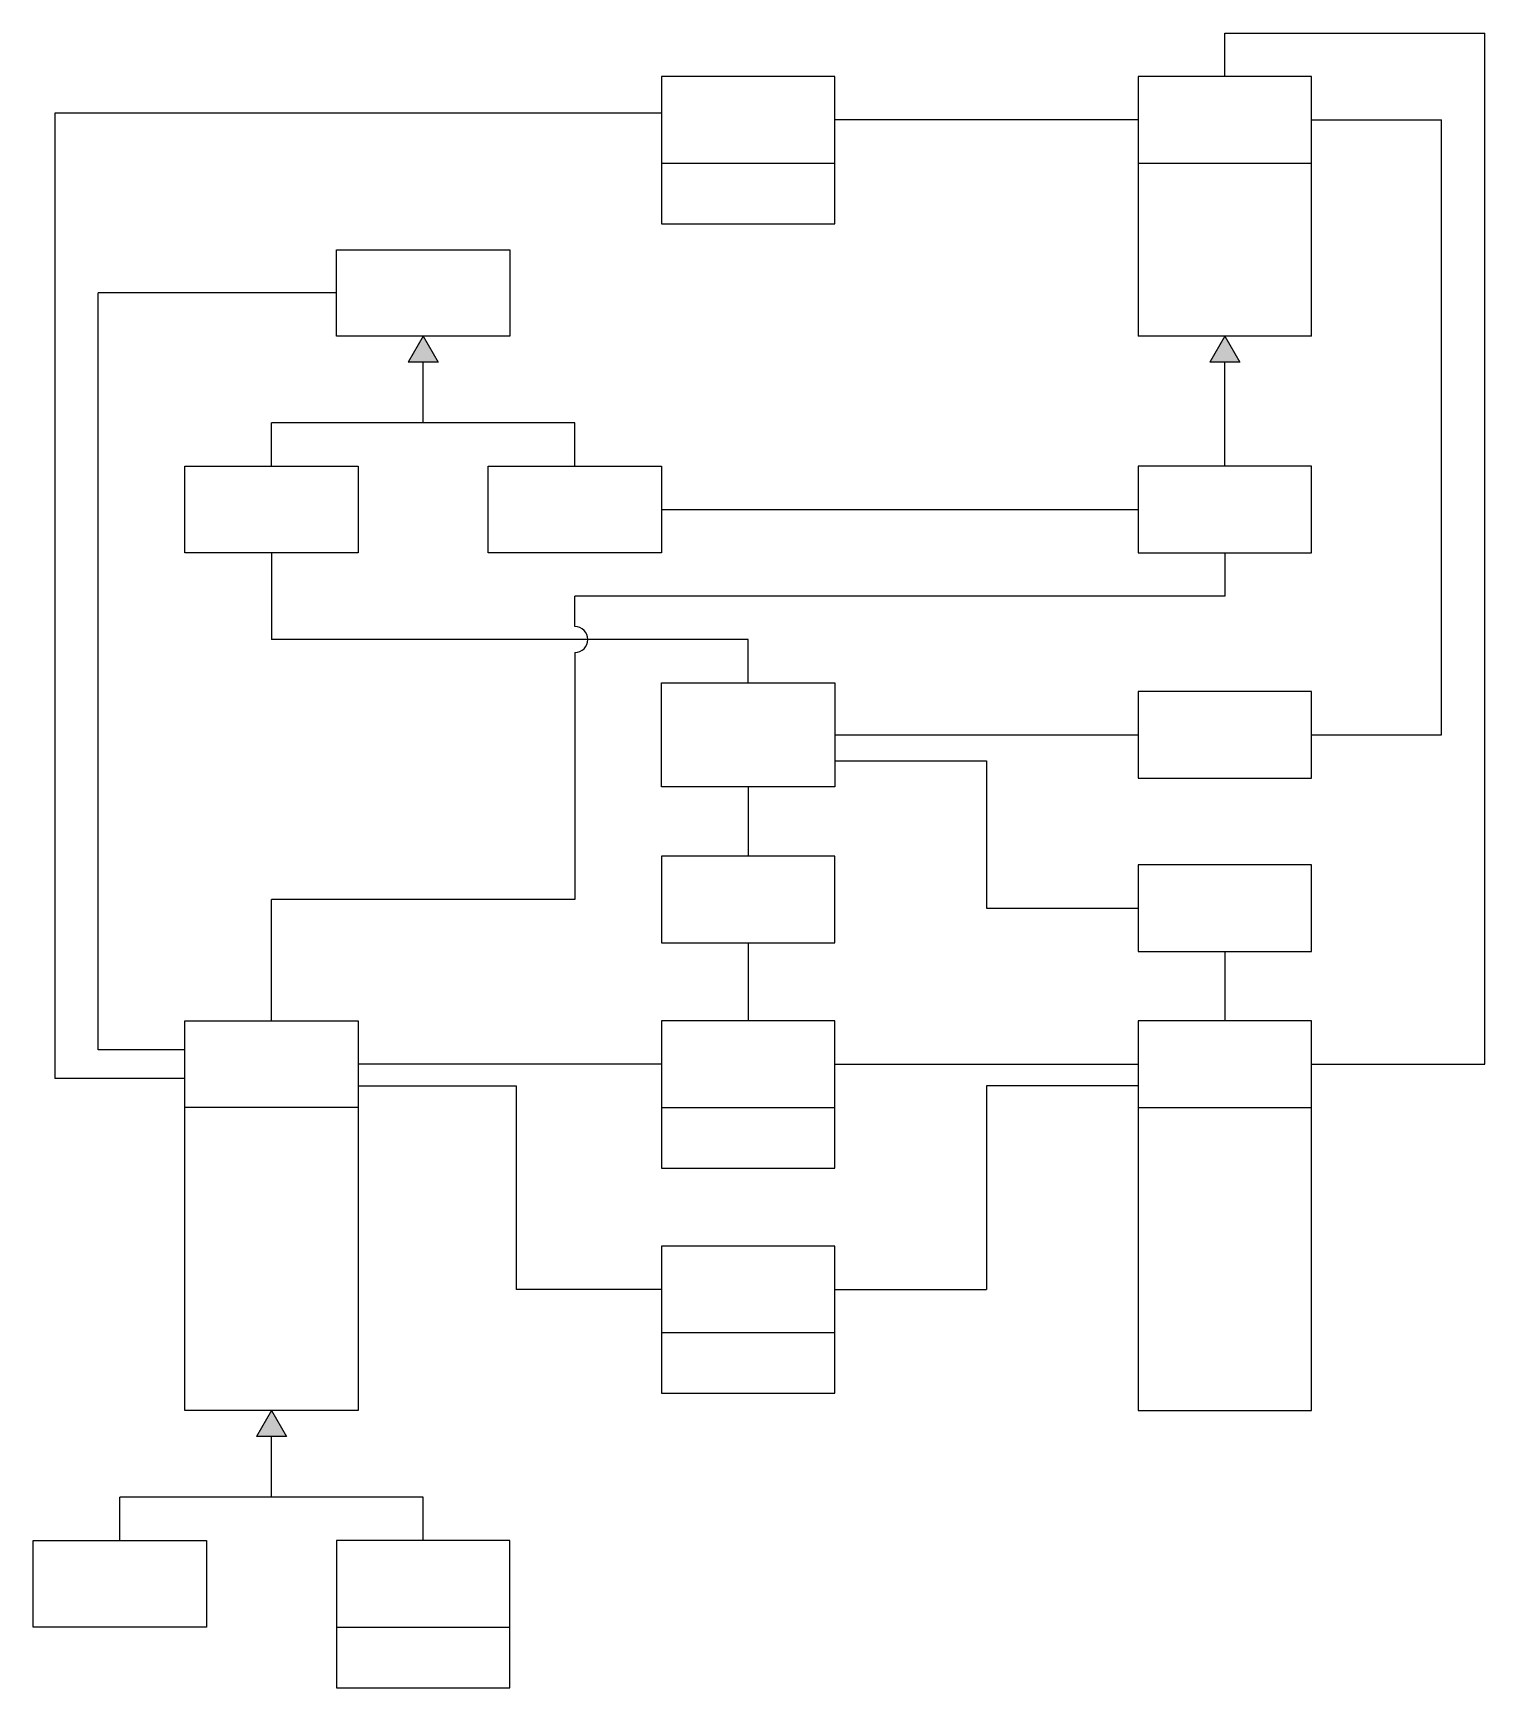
# Paper-space layout 'Modelo Domínio (2)' of a CAD drawing. Header units: millimetres. Extents: x 12 to 180, y 63 to 254.
import ezdxf

# ---------------------------------------------------------------- set-up
doc = ezdxf.new("R2010")
doc.units = ezdxf.units.MM
doc.layers.add('Fina', color=1, linetype='Continuous')

psp = doc.layouts.new('Modelo Domínio (2)')

# ---------------------------------------------------------------- hatches: boundary and pattern name
at = {"layer": 'Fina'}
h = psp.add_hatch(color=256, dxfattribs=at)
h.dxf.hatch_style = 1
h.paths.add_polyline_path([(57.05, 218.73), (55.32, 215.73), (58.78, 215.73)])
h = psp.add_hatch(color=256, dxfattribs=at)
h.dxf.hatch_style = 1
h.paths.add_polyline_path([(149.55, 218.73), (147.82, 215.73), (151.28, 215.73)])
h = psp.add_hatch(color=256, dxfattribs=at)
h.dxf.hatch_style = 1
h.paths.add_polyline_path([(39.55, 94.73), (37.82, 91.73), (41.28, 91.73)])

# ---------------------------------------------------------------- linework, layer by layer
for p, q in [((149.55, 248.73), (149.55, 253.73)), ((149.55, 253.73), (179.55, 253.73)), ((179.55, 134.73), (179.55, 253.73)), ((104.55, 248.73), (84.55, 248.73)), ((84.55, 248.73), (84.55, 231.73)), ((104.55, 231.73), (104.55, 248.73)), ((159.55, 248.73), (139.55, 248.73)), ((139.55, 248.73), (139.55, 218.73)), ((159.55, 218.73), (159.55, 248.73)), ((84.55, 244.48), (14.55, 244.48)), ((14.55, 244.48), (14.55, 133.06)), ((139.55, 243.73), (104.55, 243.73)), ((159.55, 243.73), (174.55, 243.73)), ((174.55, 172.73), (174.55, 243.73)), ((84.55, 238.73), (104.55, 238.73)), ((139.55, 238.73), (159.55, 238.73)), ((84.55, 231.73), (104.55, 231.73)), ((19.55, 136.39), (19.55, 223.73)), ((47.05, 223.73), (19.55, 223.73)), ((57.05, 218.73), (55.32, 215.73)), ((57.05, 218.73), (58.78, 215.73)), ((159.55, 218.73), (139.55, 218.73)), ((149.55, 218.73), (147.82, 215.73)), ((149.55, 218.73), (151.28, 215.73)), ((58.78, 215.73), (55.32, 215.73)), ((57.05, 208.73), (57.05, 215.73)), ((151.28, 215.73), (147.82, 215.73)), ((149.55, 203.73), (149.55, 215.73)), ((74.55, 208.73), (39.55, 208.73)), ((39.55, 203.73), (39.55, 208.73)), ((74.55, 203.73), (74.55, 208.73)), ((84.55, 198.73), (139.55, 198.73)), ((39.55, 193.73), (39.55, 183.73)), ((149.55, 193.73), (149.55, 188.73)), ((149.55, 188.73), (74.55, 188.73)), ((74.55, 185.23), (74.55, 188.73)), ((94.55, 183.73), (39.55, 183.73)), ((94.55, 178.73), (94.55, 183.73)), ((74.55, 182.23), (74.55, 153.73)), ((84.55, 178.73), (104.55, 178.73)), ((84.55, 166.73), (84.55, 178.73)), ((104.55, 178.73), (104.55, 166.73)), ((104.55, 172.73), (139.55, 172.73)), ((159.55, 172.73), (174.55, 172.73)), ((104.55, 169.73), (122.05, 169.73)), ((122.05, 169.73), (122.05, 152.73)), ((104.55, 166.73), (84.55, 166.73)), ((94.55, 166.73), (94.55, 158.73)), ((74.55, 153.73), (39.55, 153.73)), ((39.55, 139.73), (39.55, 153.73)), ((122.05, 152.73), (139.55, 152.73)), ((94.55, 148.73), (94.55, 139.73)), ((149.55, 147.73), (149.55, 139.73)), ((29.55, 139.73), (49.55, 139.73)), ((29.55, 94.73), (29.55, 139.73)), ((49.55, 139.73), (49.55, 94.73)), ((104.55, 139.73), (84.55, 139.73)), ((84.55, 139.73), (84.55, 122.73)), ((104.55, 122.73), (104.55, 139.73)), ((159.55, 139.73), (139.55, 139.73)), ((139.55, 139.73), (139.55, 94.73)), ((159.55, 94.73), (159.55, 139.73)), ((29.55, 136.39), (19.55, 136.39)), ((84.55, 134.73), (49.55, 134.73)), ((104.55, 134.73), (139.55, 134.73)), ((159.55, 134.73), (179.55, 134.73)), ((29.55, 133.06), (14.55, 133.06)), ((49.55, 132.23), (67.77, 132.23)), ((67.77, 132.23), (67.77, 108.73)), ((139.55, 132.23), (122.05, 132.23)), ((122.05, 132.23), (122.05, 108.73)), ((49.55, 129.73), (29.55, 129.73)), ((84.55, 129.73), (104.55, 129.73)), ((139.55, 129.73), (159.55, 129.73)), ((84.55, 122.73), (104.55, 122.73)), ((104.55, 113.73), (84.55, 113.73)), ((84.55, 113.73), (84.55, 96.73)), ((104.55, 96.73), (104.55, 113.73)), ((84.55, 108.73), (67.77, 108.73)), ((104.55, 108.73), (122.05, 108.73)), ((84.55, 103.73), (104.55, 103.73)), ((84.55, 96.73), (104.55, 96.73)), ((49.55, 94.73), (29.55, 94.73)), ((39.55, 94.73), (37.82, 91.73)), ((39.55, 94.73), (41.28, 91.73)), ((139.55, 94.73), (159.55, 94.73)), ((41.28, 91.73), (37.82, 91.73)), ((39.55, 84.73), (39.55, 91.73)), ((57.05, 84.73), (22.05, 84.73)), ((22.05, 79.73), (22.05, 84.73)), ((57.05, 79.73), (57.05, 84.73)), ((67.05, 79.73), (47.05, 79.73)), ((47.05, 79.73), (47.05, 62.73)), ((67.05, 62.73), (67.05, 79.73)), ((47.05, 69.73), (67.05, 69.73)), ((47.05, 62.73), (67.05, 62.73))]:
    psp.add_line(p, q, dxfattribs=at)
for points in [[(47.05, 228.73), (67.05, 228.73), (67.05, 218.73), (47.05, 218.73)], [(29.55, 203.73), (49.55, 203.73), (49.55, 193.73), (29.55, 193.73)], [(64.55, 203.73), (84.55, 203.73), (84.55, 193.73), (64.55, 193.73)], [(159.55, 203.73), (139.55, 203.73), (139.55, 193.73), (159.55, 193.73)], [(159.55, 177.73), (139.55, 177.73), (139.55, 167.73), (159.55, 167.73)], [(104.55, 158.73), (84.55, 158.73), (84.55, 148.73), (104.55, 148.73)], [(159.55, 157.73), (139.55, 157.73), (139.55, 147.73), (159.55, 147.73)], [(12.05, 79.73), (32.05, 79.73), (32.05, 69.73), (12.05, 69.73)]]:
    psp.add_lwpolyline(points, close=True, dxfattribs=at)
psp.add_arc((74.55, 183.73), 1.5, 270, 90, dxfattribs=at)

doc.saveas('drawing.dxf')
